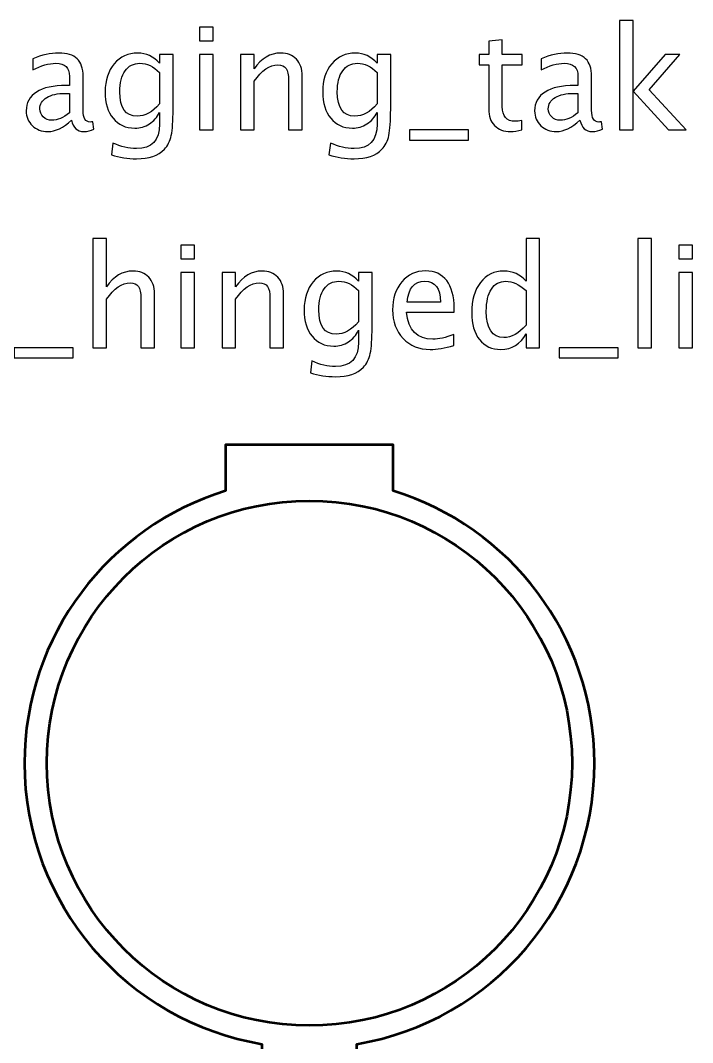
# Model space of a CAD drawing. Header units: centimetres. Extents: x -12.4 to 12.1, y -13.2 to 14.1.
# Drawn here: x -8.59 to -2.57, y 5 to 14.15 of the extents above; entities that cross this region are included whole.
import ezdxf

# ---------------------------------------------------------------- set-up
doc = ezdxf.new("R2010")
doc.units = ezdxf.units.CM
doc.header["$MEASUREMENT"] = 0
doc.layers.add('Layer 1', color=7, linetype='Continuous')

msp = doc.modelspace()

# ---------------------------------------------------------------- linework, layer by layer
at = {"layer": 'Layer 1', "lineweight": 53}
msp.add_ellipse((-5.99999, 7.49999), major_axis=(0, 2.35001), ratio=1, dxfattribs=at)
at = {"layer": 'Layer 1'}
for points, knots in [([(-3.22463, 13.17044), (-3.22463, 13.17044), (-3.22463, 14.14961), (-3.22463, 14.14961), (-3.22463, 14.14961), (-3.22463, 14.14961), (-3.10271, 14.14961), (-3.10271, 14.14961), (-3.10271, 14.14961), (-3.10271, 14.14961), (-3.10271, 13.51694), (-3.10271, 13.51694), (-3.10271, 13.51694), (-3.10271, 13.51694), (-2.81696, 13.84354), (-2.81696, 13.84354), (-2.81696, 13.84354), (-2.81696, 13.84354), (-2.6853, 13.84354), (-2.6853, 13.84354), (-2.6853, 13.84354), (-2.6853, 13.84354), (-2.95835, 13.52943), (-2.95835, 13.52943), (-2.95835, 13.52943), (-2.95835, 13.52943), (-2.62815, 13.17044), (-2.62815, 13.17044), (-2.62815, 13.17044), (-2.62815, 13.17044), (-2.78521, 13.17044), (-2.78521, 13.17044), (-2.78521, 13.17044), (-2.78521, 13.17044), (-3.10271, 13.51567), (-3.10271, 13.51567), (-3.10271, 13.51567), (-3.10271, 13.51567), (-3.10271, 13.17044), (-3.10271, 13.17044), (-3.10271, 13.17044), (-3.10271, 13.17044), (-3.22463, 13.17044), (-3.22463, 13.17044)], [0, 0, 0, 0, 0.0833333, 0.0833333, 0.0833333, 0.0833333, 0.1666667, 0.1666667, 0.1666667, 0.1666667, 0.25, 0.25, 0.25, 0.25, 0.3333333, 0.3333333, 0.3333333, 0.3333333, 0.4166667, 0.4166667, 0.4166667, 0.4166667, 0.5, 0.5, 0.5, 0.5, 0.5833333, 0.5833333, 0.5833333, 0.5833333, 0.6666667, 0.6666667, 0.6666667, 0.6666667, 0.75, 0.75, 0.75, 0.75, 0.8333333, 0.8333333, 0.8333333, 0.8333333, 1, 1, 1, 1]), ([(-6.98299, 13.96673), (-6.98299, 13.96673), (-6.98299, 14.08865), (-6.98299, 14.08865), (-6.98299, 14.08865), (-6.98299, 14.08865), (-6.86107, 14.08865), (-6.86107, 14.08865), (-6.86107, 14.08865), (-6.86107, 14.08865), (-6.86107, 13.96673), (-6.86107, 13.96673), (-6.86107, 13.96673), (-6.86107, 13.96673), (-6.98299, 13.96673), (-6.98299, 13.96673)], [0, 0, 0, 0, 0.2, 0.2, 0.2, 0.2, 0.4, 0.4, 0.4, 0.4, 0.6, 0.6, 0.6, 0.6, 1, 1, 1, 1]), ([(-4.09987, 13.17065), (-4.13755, 13.16028), (-4.17035, 13.1552), (-4.19808, 13.1552), (-4.19808, 13.1552), (-4.26031, 13.1552), (-4.30878, 13.17298), (-4.3435, 13.20854), (-4.3435, 13.20854), (-4.37842, 13.2441), (-4.39578, 13.29342), (-4.39578, 13.35671), (-4.39578, 13.35671), (-4.39578, 13.35671), (-4.39578, 13.7521), (-4.39578, 13.7521), (-4.39578, 13.7521), (-4.39578, 13.7521), (-4.48002, 13.7521), (-4.48002, 13.7521), (-4.48002, 13.7521), (-4.48002, 13.7521), (-4.48002, 13.84354), (-4.48002, 13.84354), (-4.48002, 13.84354), (-4.48002, 13.84354), (-4.39578, 13.84354), (-4.39578, 13.84354), (-4.39578, 13.84354), (-4.39578, 13.84354), (-4.39578, 13.96525), (-4.39578, 13.96525), (-4.39578, 13.96525), (-4.39578, 13.96525), (-4.27386, 13.97689), (-4.27386, 13.97689), (-4.27386, 13.97689), (-4.27386, 13.97689), (-4.27386, 13.84354), (-4.27386, 13.84354), (-4.27386, 13.84354), (-4.27386, 13.84354), (-4.09733, 13.84354), (-4.09733, 13.84354), (-4.09733, 13.84354), (-4.09733, 13.84354), (-4.09733, 13.7521), (-4.09733, 13.7521), (-4.09733, 13.7521), (-4.09733, 13.7521), (-4.27386, 13.7521), (-4.27386, 13.7521), (-4.27386, 13.7521), (-4.27386, 13.7521), (-4.27386, 13.37872), (-4.27386, 13.37872), (-4.27386, 13.37872), (-4.27386, 13.29067), (-4.23555, 13.24664), (-4.15914, 13.24664), (-4.15914, 13.24664), (-4.14284, 13.24664), (-4.12315, 13.24939), (-4.09987, 13.25468), (-4.09987, 13.25468), (-4.09987, 13.25468), (-4.09987, 13.17065), (-4.09987, 13.17065)], [0, 0, 0, 0, 0.0555556, 0.0555556, 0.0555556, 0.0555556, 0.1111111, 0.1111111, 0.1111111, 0.1111111, 0.1666667, 0.1666667, 0.1666667, 0.1666667, 0.2222222, 0.2222222, 0.2222222, 0.2222222, 0.2777778, 0.2777778, 0.2777778, 0.2777778, 0.3333333, 0.3333333, 0.3333333, 0.3333333, 0.3888889, 0.3888889, 0.3888889, 0.3888889, 0.4444444, 0.4444444, 0.4444444, 0.4444444, 0.5, 0.5, 0.5, 0.5, 0.5555556, 0.5555556, 0.5555556, 0.5555556, 0.6111111, 0.6111111, 0.6111111, 0.6111111, 0.6666667, 0.6666667, 0.6666667, 0.6666667, 0.7222222, 0.7222222, 0.7222222, 0.7222222, 0.7777778, 0.7777778, 0.7777778, 0.7777778, 0.8333333, 0.8333333, 0.8333333, 0.8333333, 0.8888889, 0.8888889, 0.8888889, 0.8888889, 1, 1, 1, 1]), ([(-8.12917, 13.25617), (-8.2024, 13.18886), (-8.27289, 13.1552), (-8.34062, 13.1552), (-8.34062, 13.1552), (-8.39629, 13.1552), (-8.44265, 13.17256), (-8.47926, 13.20748), (-8.47926, 13.20748), (-8.51609, 13.24241), (-8.53451, 13.28643), (-8.53451, 13.33956), (-8.53451, 13.33956), (-8.53451, 13.41301), (-8.50361, 13.46953), (-8.4418, 13.5089), (-8.4418, 13.5089), (-8.37999, 13.54827), (-8.2913, 13.56795), (-8.17573, 13.56795), (-8.17573, 13.56795), (-8.17573, 13.56795), (-8.14716, 13.56795), (-8.14716, 13.56795), (-8.14716, 13.56795), (-8.14716, 13.56795), (-8.14716, 13.64902), (-8.14716, 13.64902), (-8.14716, 13.64902), (-8.14716, 13.72712), (-8.1878, 13.76607), (-8.26929, 13.76607), (-8.26929, 13.76607), (-8.33237, 13.76607), (-8.40137, 13.74617), (-8.47609, 13.70638), (-8.47609, 13.70638), (-8.47609, 13.70638), (-8.47609, 13.80671), (-8.47609, 13.80671), (-8.47609, 13.80671), (-8.39396, 13.84058), (-8.31649, 13.85751), (-8.24389, 13.85751), (-8.24389, 13.85751), (-8.16917, 13.85751), (-8.11393, 13.84058), (-8.07858, 13.8065), (-8.07858, 13.8065), (-8.04302, 13.77242), (-8.02524, 13.71993), (-8.02524, 13.64902), (-8.02524, 13.64902), (-8.02524, 13.64902), (-8.02524, 13.34485), (-8.02524, 13.34485), (-8.02524, 13.34485), (-8.02524, 13.27522), (-8.00386, 13.24029), (-7.96089, 13.24029), (-7.96089, 13.24029), (-7.9556, 13.24029), (-7.94777, 13.24114), (-7.9374, 13.24283), (-7.9374, 13.24283), (-7.9374, 13.24283), (-7.92872, 13.1751), (-7.92872, 13.1751), (-7.92872, 13.1751), (-7.95645, 13.16176), (-7.98693, 13.1552), (-8.02037, 13.1552), (-8.02037, 13.1552), (-8.07731, 13.1552), (-8.1135, 13.18886), (-8.12917, 13.25617)], [0, 0, 0, 0, 0.05, 0.05, 0.05, 0.05, 0.1, 0.1, 0.1, 0.1, 0.15, 0.15, 0.15, 0.15, 0.2, 0.2, 0.2, 0.2, 0.25, 0.25, 0.25, 0.25, 0.3, 0.3, 0.3, 0.3, 0.35, 0.35, 0.35, 0.35, 0.4, 0.4, 0.4, 0.4, 0.45, 0.45, 0.45, 0.45, 0.5, 0.5, 0.5, 0.5, 0.55, 0.55, 0.55, 0.55, 0.6, 0.6, 0.6, 0.6, 0.65, 0.65, 0.65, 0.65, 0.7, 0.7, 0.7, 0.7, 0.75, 0.75, 0.75, 0.75, 0.8, 0.8, 0.8, 0.8, 0.85, 0.85, 0.85, 0.85, 0.9, 0.9, 0.9, 0.9, 1, 1, 1, 1]), ([(-7.7723, 12.94692), (-7.7723, 12.94692), (-7.75791, 13.05233), (-7.75791, 13.05233), (-7.75791, 13.05233), (-7.68721, 13.01931), (-7.61715, 13.0028), (-7.54793, 13.0028), (-7.54793, 13.0028), (-7.41056, 13.0028), (-7.34177, 13.07561), (-7.34177, 13.22103), (-7.34177, 13.22103), (-7.34177, 13.22103), (-7.34177, 13.32686), (-7.34177, 13.32686), (-7.34177, 13.32686), (-7.36294, 13.2822), (-7.39299, 13.2477), (-7.43215, 13.22293), (-7.43215, 13.22293), (-7.47131, 13.19817), (-7.51491, 13.18568), (-7.56296, 13.18568), (-7.56296, 13.18568), (-7.64445, 13.18568), (-7.70901, 13.21489), (-7.75664, 13.27331), (-7.75664, 13.27331), (-7.80426, 13.33173), (-7.82818, 13.41089), (-7.82818, 13.5108), (-7.82818, 13.5108), (-7.82818, 13.61304), (-7.80109, 13.69643), (-7.7469, 13.76099), (-7.7469, 13.76099), (-7.6925, 13.82534), (-7.62244, 13.85751), (-7.53629, 13.85751), (-7.53629, 13.85751), (-7.46094, 13.85751), (-7.39596, 13.82703), (-7.34177, 13.76586), (-7.34177, 13.76586), (-7.34177, 13.76586), (-7.34177, 13.84354), (-7.34177, 13.84354), (-7.34177, 13.84354), (-7.34177, 13.84354), (-7.21985, 13.84354), (-7.21985, 13.84354), (-7.21985, 13.84354), (-7.21985, 13.84354), (-7.21985, 13.35417), (-7.21985, 13.35417), (-7.21985, 13.35417), (-7.21985, 13.24897), (-7.22535, 13.17108), (-7.23636, 13.12049), (-7.23636, 13.12049), (-7.24715, 13.0699), (-7.2679, 13.02841), (-7.29795, 12.99624), (-7.29795, 12.99624), (-7.35129, 12.93972), (-7.43469, 12.91136), (-7.54793, 12.91136), (-7.54793, 12.91136), (-7.62561, 12.91136), (-7.70033, 12.92321), (-7.7723, 12.94692)], [0, 0, 0, 0, 0.0526316, 0.0526316, 0.0526316, 0.0526316, 0.1052632, 0.1052632, 0.1052632, 0.1052632, 0.1578947, 0.1578947, 0.1578947, 0.1578947, 0.2105263, 0.2105263, 0.2105263, 0.2105263, 0.2631579, 0.2631579, 0.2631579, 0.2631579, 0.3157895, 0.3157895, 0.3157895, 0.3157895, 0.3684211, 0.3684211, 0.3684211, 0.3684211, 0.4210526, 0.4210526, 0.4210526, 0.4210526, 0.4736842, 0.4736842, 0.4736842, 0.4736842, 0.5263158, 0.5263158, 0.5263158, 0.5263158, 0.5789474, 0.5789474, 0.5789474, 0.5789474, 0.6315789, 0.6315789, 0.6315789, 0.6315789, 0.6842105, 0.6842105, 0.6842105, 0.6842105, 0.7368421, 0.7368421, 0.7368421, 0.7368421, 0.7894737, 0.7894737, 0.7894737, 0.7894737, 0.8421053, 0.8421053, 0.8421053, 0.8421053, 0.8947368, 0.8947368, 0.8947368, 0.8947368, 1, 1, 1, 1]), ([(-6.98299, 13.17044), (-6.98299, 13.17044), (-6.98299, 13.84354), (-6.98299, 13.84354), (-6.98299, 13.84354), (-6.98299, 13.84354), (-6.86107, 13.84354), (-6.86107, 13.84354), (-6.86107, 13.84354), (-6.86107, 13.84354), (-6.86107, 13.17044), (-6.86107, 13.17044), (-6.86107, 13.17044), (-6.86107, 13.17044), (-6.98299, 13.17044), (-6.98299, 13.17044)], [0, 0, 0, 0, 0.2, 0.2, 0.2, 0.2, 0.4, 0.4, 0.4, 0.4, 0.6, 0.6, 0.6, 0.6, 1, 1, 1, 1]), ([(-6.61596, 13.17044), (-6.61596, 13.17044), (-6.61596, 13.84354), (-6.61596, 13.84354), (-6.61596, 13.84354), (-6.61596, 13.84354), (-6.49404, 13.84354), (-6.49404, 13.84354), (-6.49404, 13.84354), (-6.49404, 13.84354), (-6.49404, 13.71633), (-6.49404, 13.71633), (-6.49404, 13.71633), (-6.42948, 13.81052), (-6.35032, 13.85751), (-6.25676, 13.85751), (-6.25676, 13.85751), (-6.19792, 13.85751), (-6.15114, 13.8391), (-6.11664, 13.80205), (-6.11664, 13.80205), (-6.08214, 13.76522), (-6.06478, 13.71548), (-6.06478, 13.65325), (-6.06478, 13.65325), (-6.06478, 13.65325), (-6.06478, 13.17044), (-6.06478, 13.17044), (-6.06478, 13.17044), (-6.06478, 13.17044), (-6.1867, 13.17044), (-6.1867, 13.17044), (-6.1867, 13.17044), (-6.1867, 13.17044), (-6.1867, 13.61346), (-6.1867, 13.61346), (-6.1867, 13.61346), (-6.1867, 13.66341), (-6.19411, 13.69897), (-6.20871, 13.72014), (-6.20871, 13.72014), (-6.22353, 13.74152), (-6.24787, 13.7521), (-6.28195, 13.7521), (-6.28195, 13.7521), (-6.35688, 13.7521), (-6.42758, 13.70321), (-6.49404, 13.60542), (-6.49404, 13.60542), (-6.49404, 13.60542), (-6.49404, 13.17044), (-6.49404, 13.17044), (-6.49404, 13.17044), (-6.49404, 13.17044), (-6.61596, 13.17044), (-6.61596, 13.17044)], [0, 0, 0, 0, 0.0666667, 0.0666667, 0.0666667, 0.0666667, 0.1333333, 0.1333333, 0.1333333, 0.1333333, 0.2, 0.2, 0.2, 0.2, 0.2666667, 0.2666667, 0.2666667, 0.2666667, 0.3333333, 0.3333333, 0.3333333, 0.3333333, 0.4, 0.4, 0.4, 0.4, 0.4666667, 0.4666667, 0.4666667, 0.4666667, 0.5333333, 0.5333333, 0.5333333, 0.5333333, 0.6, 0.6, 0.6, 0.6, 0.6666667, 0.6666667, 0.6666667, 0.6666667, 0.7333333, 0.7333333, 0.7333333, 0.7333333, 0.8, 0.8, 0.8, 0.8, 0.8666667, 0.8666667, 0.8666667, 0.8666667, 1, 1, 1, 1]), ([(-5.82517, 12.94692), (-5.82517, 12.94692), (-5.81078, 13.05233), (-5.81078, 13.05233), (-5.81078, 13.05233), (-5.74008, 13.01931), (-5.67002, 13.0028), (-5.6008, 13.0028), (-5.6008, 13.0028), (-5.46343, 13.0028), (-5.39464, 13.07561), (-5.39464, 13.22103), (-5.39464, 13.22103), (-5.39464, 13.22103), (-5.39464, 13.32686), (-5.39464, 13.32686), (-5.39464, 13.32686), (-5.41581, 13.2822), (-5.44586, 13.2477), (-5.48502, 13.22293), (-5.48502, 13.22293), (-5.52418, 13.19817), (-5.56778, 13.18568), (-5.61583, 13.18568), (-5.61583, 13.18568), (-5.69732, 13.18568), (-5.76188, 13.21489), (-5.80951, 13.27331), (-5.80951, 13.27331), (-5.85713, 13.33173), (-5.88105, 13.41089), (-5.88105, 13.5108), (-5.88105, 13.5108), (-5.88105, 13.61304), (-5.85396, 13.69643), (-5.79977, 13.76099), (-5.79977, 13.76099), (-5.74537, 13.82534), (-5.67531, 13.85751), (-5.58916, 13.85751), (-5.58916, 13.85751), (-5.51381, 13.85751), (-5.44883, 13.82703), (-5.39464, 13.76586), (-5.39464, 13.76586), (-5.39464, 13.76586), (-5.39464, 13.84354), (-5.39464, 13.84354), (-5.39464, 13.84354), (-5.39464, 13.84354), (-5.27272, 13.84354), (-5.27272, 13.84354), (-5.27272, 13.84354), (-5.27272, 13.84354), (-5.27272, 13.35417), (-5.27272, 13.35417), (-5.27272, 13.35417), (-5.27272, 13.24897), (-5.27822, 13.17108), (-5.28923, 13.12049), (-5.28923, 13.12049), (-5.30002, 13.0699), (-5.32077, 13.02841), (-5.35082, 12.99624), (-5.35082, 12.99624), (-5.40416, 12.93972), (-5.48756, 12.91136), (-5.6008, 12.91136), (-5.6008, 12.91136), (-5.67848, 12.91136), (-5.7532, 12.92321), (-5.82517, 12.94692)], [0, 0, 0, 0, 0.0526316, 0.0526316, 0.0526316, 0.0526316, 0.1052632, 0.1052632, 0.1052632, 0.1052632, 0.1578947, 0.1578947, 0.1578947, 0.1578947, 0.2105263, 0.2105263, 0.2105263, 0.2105263, 0.2631579, 0.2631579, 0.2631579, 0.2631579, 0.3157895, 0.3157895, 0.3157895, 0.3157895, 0.3684211, 0.3684211, 0.3684211, 0.3684211, 0.4210526, 0.4210526, 0.4210526, 0.4210526, 0.4736842, 0.4736842, 0.4736842, 0.4736842, 0.5263158, 0.5263158, 0.5263158, 0.5263158, 0.5789474, 0.5789474, 0.5789474, 0.5789474, 0.6315789, 0.6315789, 0.6315789, 0.6315789, 0.6842105, 0.6842105, 0.6842105, 0.6842105, 0.7368421, 0.7368421, 0.7368421, 0.7368421, 0.7894737, 0.7894737, 0.7894737, 0.7894737, 0.8421053, 0.8421053, 0.8421053, 0.8421053, 0.8947368, 0.8947368, 0.8947368, 0.8947368, 1, 1, 1, 1]), ([(-3.57896, 13.25617), (-3.65219, 13.18886), (-3.72268, 13.1552), (-3.79041, 13.1552), (-3.79041, 13.1552), (-3.84608, 13.1552), (-3.89244, 13.17256), (-3.92905, 13.20748), (-3.92905, 13.20748), (-3.96588, 13.24241), (-3.9843, 13.28643), (-3.9843, 13.33956), (-3.9843, 13.33956), (-3.9843, 13.41301), (-3.9534, 13.46953), (-3.89159, 13.5089), (-3.89159, 13.5089), (-3.82978, 13.54827), (-3.74109, 13.56795), (-3.62552, 13.56795), (-3.62552, 13.56795), (-3.62552, 13.56795), (-3.59695, 13.56795), (-3.59695, 13.56795), (-3.59695, 13.56795), (-3.59695, 13.56795), (-3.59695, 13.64902), (-3.59695, 13.64902), (-3.59695, 13.64902), (-3.59695, 13.72712), (-3.63759, 13.76607), (-3.71908, 13.76607), (-3.71908, 13.76607), (-3.78216, 13.76607), (-3.85116, 13.74617), (-3.92588, 13.70638), (-3.92588, 13.70638), (-3.92588, 13.70638), (-3.92588, 13.80671), (-3.92588, 13.80671), (-3.92588, 13.80671), (-3.84375, 13.84058), (-3.76628, 13.85751), (-3.69368, 13.85751), (-3.69368, 13.85751), (-3.61896, 13.85751), (-3.56372, 13.84058), (-3.52837, 13.8065), (-3.52837, 13.8065), (-3.49281, 13.77242), (-3.47503, 13.71993), (-3.47503, 13.64902), (-3.47503, 13.64902), (-3.47503, 13.64902), (-3.47503, 13.34485), (-3.47503, 13.34485), (-3.47503, 13.34485), (-3.47503, 13.27522), (-3.45365, 13.24029), (-3.41068, 13.24029), (-3.41068, 13.24029), (-3.40539, 13.24029), (-3.39756, 13.24114), (-3.38719, 13.24283), (-3.38719, 13.24283), (-3.38719, 13.24283), (-3.37851, 13.1751), (-3.37851, 13.1751), (-3.37851, 13.1751), (-3.40624, 13.16176), (-3.43672, 13.1552), (-3.47016, 13.1552), (-3.47016, 13.1552), (-3.5271, 13.1552), (-3.56329, 13.18886), (-3.57896, 13.25617)], [0, 0, 0, 0, 0.05, 0.05, 0.05, 0.05, 0.1, 0.1, 0.1, 0.1, 0.15, 0.15, 0.15, 0.15, 0.2, 0.2, 0.2, 0.2, 0.25, 0.25, 0.25, 0.25, 0.3, 0.3, 0.3, 0.3, 0.35, 0.35, 0.35, 0.35, 0.4, 0.4, 0.4, 0.4, 0.45, 0.45, 0.45, 0.45, 0.5, 0.5, 0.5, 0.5, 0.55, 0.55, 0.55, 0.55, 0.6, 0.6, 0.6, 0.6, 0.65, 0.65, 0.65, 0.65, 0.7, 0.7, 0.7, 0.7, 0.75, 0.75, 0.75, 0.75, 0.8, 0.8, 0.8, 0.8, 0.85, 0.85, 0.85, 0.85, 0.9, 0.9, 0.9, 0.9, 1, 1, 1, 1]), ([(-7.34177, 13.40327), (-7.34177, 13.40327), (-7.34177, 13.68246), (-7.34177, 13.68246), (-7.34177, 13.68246), (-7.39553, 13.73813), (-7.45416, 13.76607), (-7.51745, 13.76607), (-7.51745, 13.76607), (-7.57376, 13.76607), (-7.61778, 13.74363), (-7.64953, 13.69855), (-7.64953, 13.69855), (-7.68149, 13.65368), (-7.69737, 13.59123), (-7.69737, 13.51165), (-7.69737, 13.51165), (-7.69737, 13.36539), (-7.64551, 13.29236), (-7.54158, 13.29236), (-7.54158, 13.29236), (-7.47089, 13.29236), (-7.40421, 13.3294), (-7.34177, 13.40327)], [0, 0, 0, 0, 0.1428571, 0.1428571, 0.1428571, 0.1428571, 0.2857143, 0.2857143, 0.2857143, 0.2857143, 0.4285714, 0.4285714, 0.4285714, 0.4285714, 0.5714286, 0.5714286, 0.5714286, 0.5714286, 0.7142857, 0.7142857, 0.7142857, 0.7142857, 1, 1, 1, 1]), ([(-5.39464, 13.40327), (-5.39464, 13.40327), (-5.39464, 13.68246), (-5.39464, 13.68246), (-5.39464, 13.68246), (-5.4484, 13.73813), (-5.50703, 13.76607), (-5.57032, 13.76607), (-5.57032, 13.76607), (-5.62663, 13.76607), (-5.67065, 13.74363), (-5.7024, 13.69855), (-5.7024, 13.69855), (-5.73436, 13.65368), (-5.75024, 13.59123), (-5.75024, 13.51165), (-5.75024, 13.51165), (-5.75024, 13.36539), (-5.69838, 13.29236), (-5.59445, 13.29236), (-5.59445, 13.29236), (-5.52376, 13.29236), (-5.45708, 13.3294), (-5.39464, 13.40327)], [0, 0, 0, 0, 0.1428571, 0.1428571, 0.1428571, 0.1428571, 0.2857143, 0.2857143, 0.2857143, 0.2857143, 0.4285714, 0.4285714, 0.4285714, 0.4285714, 0.5714286, 0.5714286, 0.5714286, 0.5714286, 0.7142857, 0.7142857, 0.7142857, 0.7142857, 1, 1, 1, 1]), ([(-8.14716, 13.32263), (-8.14716, 13.32263), (-8.14716, 13.49556), (-8.14716, 13.49556), (-8.14716, 13.49556), (-8.14716, 13.49556), (-8.18632, 13.49683), (-8.18632, 13.49683), (-8.18632, 13.49683), (-8.25405, 13.49683), (-8.30866, 13.48434), (-8.35036, 13.45937), (-8.35036, 13.45937), (-8.39185, 13.43418), (-8.41259, 13.40095), (-8.41259, 13.35946), (-8.41259, 13.35946), (-8.41259, 13.33046), (-8.40222, 13.30591), (-8.38169, 13.2858), (-8.38169, 13.2858), (-8.36094, 13.26569), (-8.33575, 13.25553), (-8.30591, 13.25553), (-8.30591, 13.25553), (-8.25511, 13.25553), (-8.20219, 13.27797), (-8.14716, 13.32263)], [0, 0, 0, 0, 0.125, 0.125, 0.125, 0.125, 0.25, 0.25, 0.25, 0.25, 0.375, 0.375, 0.375, 0.375, 0.5, 0.5, 0.5, 0.5, 0.625, 0.625, 0.625, 0.625, 0.75, 0.75, 0.75, 0.75, 1, 1, 1, 1]), ([(-3.59695, 13.32263), (-3.59695, 13.32263), (-3.59695, 13.49556), (-3.59695, 13.49556), (-3.59695, 13.49556), (-3.59695, 13.49556), (-3.63611, 13.49683), (-3.63611, 13.49683), (-3.63611, 13.49683), (-3.70384, 13.49683), (-3.75845, 13.48434), (-3.80015, 13.45937), (-3.80015, 13.45937), (-3.84164, 13.43418), (-3.86238, 13.40095), (-3.86238, 13.35946), (-3.86238, 13.35946), (-3.86238, 13.33046), (-3.85201, 13.30591), (-3.83148, 13.2858), (-3.83148, 13.2858), (-3.81073, 13.26569), (-3.78554, 13.25553), (-3.7557, 13.25553), (-3.7557, 13.25553), (-3.7049, 13.25553), (-3.65198, 13.27797), (-3.59695, 13.32263)], [0, 0, 0, 0, 0.125, 0.125, 0.125, 0.125, 0.25, 0.25, 0.25, 0.25, 0.375, 0.375, 0.375, 0.375, 0.5, 0.5, 0.5, 0.5, 0.625, 0.625, 0.625, 0.625, 0.75, 0.75, 0.75, 0.75, 1, 1, 1, 1]), ([(-5.10444, 13.079), (-5.10444, 13.079), (-5.10444, 13.17044), (-5.10444, 13.17044), (-5.10444, 13.17044), (-5.10444, 13.17044), (-4.57612, 13.17044), (-4.57612, 13.17044), (-4.57612, 13.17044), (-4.57612, 13.17044), (-4.57612, 13.079), (-4.57612, 13.079), (-4.57612, 13.079), (-4.57612, 13.079), (-5.10444, 13.079), (-5.10444, 13.079)], [0, 0, 0, 0, 0.2, 0.2, 0.2, 0.2, 0.4, 0.4, 0.4, 0.4, 0.6, 0.6, 0.6, 0.6, 1, 1, 1, 1]), ([(-7.93749, 11.21887), (-7.93749, 11.21887), (-7.93749, 12.19804), (-7.93749, 12.19804), (-7.93749, 12.19804), (-7.93749, 12.19804), (-7.81557, 12.19804), (-7.81557, 12.19804), (-7.81557, 12.19804), (-7.81557, 12.19804), (-7.81557, 11.76476), (-7.81557, 11.76476), (-7.81557, 11.76476), (-7.75101, 11.85895), (-7.67185, 11.90594), (-7.57829, 11.90594), (-7.57829, 11.90594), (-7.51945, 11.90594), (-7.47267, 11.88753), (-7.43817, 11.85048), (-7.43817, 11.85048), (-7.40367, 11.81365), (-7.38631, 11.76391), (-7.38631, 11.70168), (-7.38631, 11.70168), (-7.38631, 11.70168), (-7.38631, 11.21887), (-7.38631, 11.21887), (-7.38631, 11.21887), (-7.38631, 11.21887), (-7.50823, 11.21887), (-7.50823, 11.21887), (-7.50823, 11.21887), (-7.50823, 11.21887), (-7.50823, 11.66189), (-7.50823, 11.66189), (-7.50823, 11.66189), (-7.50823, 11.71184), (-7.51564, 11.7474), (-7.53024, 11.76857), (-7.53024, 11.76857), (-7.54506, 11.78995), (-7.5694, 11.80053), (-7.60348, 11.80053), (-7.60348, 11.80053), (-7.67841, 11.80053), (-7.74911, 11.75164), (-7.81557, 11.65385), (-7.81557, 11.65385), (-7.81557, 11.65385), (-7.81557, 11.21887), (-7.81557, 11.21887), (-7.81557, 11.21887), (-7.81557, 11.21887), (-7.93749, 11.21887), (-7.93749, 11.21887)], [0, 0, 0, 0, 0.0666667, 0.0666667, 0.0666667, 0.0666667, 0.1333333, 0.1333333, 0.1333333, 0.1333333, 0.2, 0.2, 0.2, 0.2, 0.2666667, 0.2666667, 0.2666667, 0.2666667, 0.3333333, 0.3333333, 0.3333333, 0.3333333, 0.4, 0.4, 0.4, 0.4, 0.4666667, 0.4666667, 0.4666667, 0.4666667, 0.5333333, 0.5333333, 0.5333333, 0.5333333, 0.6, 0.6, 0.6, 0.6, 0.6666667, 0.6666667, 0.6666667, 0.6666667, 0.7333333, 0.7333333, 0.7333333, 0.7333333, 0.8, 0.8, 0.8, 0.8, 0.8666667, 0.8666667, 0.8666667, 0.8666667, 1, 1, 1, 1]), ([(-4.06144, 11.21887), (-4.06144, 11.21887), (-4.06144, 11.34524), (-4.06144, 11.34524), (-4.06144, 11.34524), (-4.11118, 11.25083), (-4.18611, 11.20363), (-4.28623, 11.20363), (-4.28623, 11.20363), (-4.36751, 11.20363), (-4.43143, 11.23305), (-4.478, 11.29211), (-4.478, 11.29211), (-4.52457, 11.35116), (-4.54785, 11.43181), (-4.54785, 11.53404), (-4.54785, 11.53404), (-4.54785, 11.6458), (-4.52139, 11.73576), (-4.46869, 11.80392), (-4.46869, 11.80392), (-4.41577, 11.87186), (-4.34634, 11.90594), (-4.26019, 11.90594), (-4.26019, 11.90594), (-4.1804, 11.90594), (-4.11393, 11.87546), (-4.06144, 11.81429), (-4.06144, 11.81429), (-4.06144, 11.81429), (-4.06144, 12.19804), (-4.06144, 12.19804), (-4.06144, 12.19804), (-4.06144, 12.19804), (-3.93952, 12.19804), (-3.93952, 12.19804), (-3.93952, 12.19804), (-3.93952, 12.19804), (-3.93952, 11.21887), (-3.93952, 11.21887), (-3.93952, 11.21887), (-3.93952, 11.21887), (-4.06144, 11.21887), (-4.06144, 11.21887)], [0, 0, 0, 0, 0.0833333, 0.0833333, 0.0833333, 0.0833333, 0.1666667, 0.1666667, 0.1666667, 0.1666667, 0.25, 0.25, 0.25, 0.25, 0.3333333, 0.3333333, 0.3333333, 0.3333333, 0.4166667, 0.4166667, 0.4166667, 0.4166667, 0.5, 0.5, 0.5, 0.5, 0.5833333, 0.5833333, 0.5833333, 0.5833333, 0.6666667, 0.6666667, 0.6666667, 0.6666667, 0.75, 0.75, 0.75, 0.75, 0.8333333, 0.8333333, 0.8333333, 0.8333333, 1, 1, 1, 1]), ([(-3.06026, 11.21887), (-3.06026, 11.21887), (-3.06026, 12.19804), (-3.06026, 12.19804), (-3.06026, 12.19804), (-3.06026, 12.19804), (-2.93834, 12.19804), (-2.93834, 12.19804), (-2.93834, 12.19804), (-2.93834, 12.19804), (-2.93834, 11.21887), (-2.93834, 11.21887), (-2.93834, 11.21887), (-2.93834, 11.21887), (-3.06026, 11.21887), (-3.06026, 11.21887)], [0, 0, 0, 0, 0.2, 0.2, 0.2, 0.2, 0.4, 0.4, 0.4, 0.4, 0.6, 0.6, 0.6, 0.6, 1, 1, 1, 1]), ([(-7.14924, 12.01516), (-7.14924, 12.01516), (-7.14924, 12.13708), (-7.14924, 12.13708), (-7.14924, 12.13708), (-7.14924, 12.13708), (-7.02732, 12.13708), (-7.02732, 12.13708), (-7.02732, 12.13708), (-7.02732, 12.13708), (-7.02732, 12.01516), (-7.02732, 12.01516), (-7.02732, 12.01516), (-7.02732, 12.01516), (-7.14924, 12.01516), (-7.14924, 12.01516)], [0, 0, 0, 0, 0.2, 0.2, 0.2, 0.2, 0.4, 0.4, 0.4, 0.4, 0.6, 0.6, 0.6, 0.6, 1, 1, 1, 1]), ([(-2.69323, 12.01516), (-2.69323, 12.01516), (-2.69323, 12.13708), (-2.69323, 12.13708), (-2.69323, 12.13708), (-2.69323, 12.13708), (-2.57131, 12.13708), (-2.57131, 12.13708), (-2.57131, 12.13708), (-2.57131, 12.13708), (-2.57131, 12.01516), (-2.57131, 12.01516), (-2.57131, 12.01516), (-2.57131, 12.01516), (-2.69323, 12.01516), (-2.69323, 12.01516)], [0, 0, 0, 0, 0.2, 0.2, 0.2, 0.2, 0.4, 0.4, 0.4, 0.4, 0.6, 0.6, 0.6, 0.6, 1, 1, 1, 1]), ([(-6.78221, 11.21887), (-6.78221, 11.21887), (-6.78221, 11.89197), (-6.78221, 11.89197), (-6.78221, 11.89197), (-6.78221, 11.89197), (-6.66029, 11.89197), (-6.66029, 11.89197), (-6.66029, 11.89197), (-6.66029, 11.89197), (-6.66029, 11.76476), (-6.66029, 11.76476), (-6.66029, 11.76476), (-6.59573, 11.85895), (-6.51657, 11.90594), (-6.42301, 11.90594), (-6.42301, 11.90594), (-6.36417, 11.90594), (-6.31739, 11.88753), (-6.28289, 11.85048), (-6.28289, 11.85048), (-6.24839, 11.81365), (-6.23103, 11.76391), (-6.23103, 11.70168), (-6.23103, 11.70168), (-6.23103, 11.70168), (-6.23103, 11.21887), (-6.23103, 11.21887), (-6.23103, 11.21887), (-6.23103, 11.21887), (-6.35295, 11.21887), (-6.35295, 11.21887), (-6.35295, 11.21887), (-6.35295, 11.21887), (-6.35295, 11.66189), (-6.35295, 11.66189), (-6.35295, 11.66189), (-6.35295, 11.71184), (-6.36036, 11.7474), (-6.37496, 11.76857), (-6.37496, 11.76857), (-6.38978, 11.78995), (-6.41412, 11.80053), (-6.4482, 11.80053), (-6.4482, 11.80053), (-6.52313, 11.80053), (-6.59383, 11.75164), (-6.66029, 11.65385), (-6.66029, 11.65385), (-6.66029, 11.65385), (-6.66029, 11.21887), (-6.66029, 11.21887), (-6.66029, 11.21887), (-6.66029, 11.21887), (-6.78221, 11.21887), (-6.78221, 11.21887)], [0, 0, 0, 0, 0.0666667, 0.0666667, 0.0666667, 0.0666667, 0.1333333, 0.1333333, 0.1333333, 0.1333333, 0.2, 0.2, 0.2, 0.2, 0.2666667, 0.2666667, 0.2666667, 0.2666667, 0.3333333, 0.3333333, 0.3333333, 0.3333333, 0.4, 0.4, 0.4, 0.4, 0.4666667, 0.4666667, 0.4666667, 0.4666667, 0.5333333, 0.5333333, 0.5333333, 0.5333333, 0.6, 0.6, 0.6, 0.6, 0.6666667, 0.6666667, 0.6666667, 0.6666667, 0.7333333, 0.7333333, 0.7333333, 0.7333333, 0.8, 0.8, 0.8, 0.8, 0.8666667, 0.8666667, 0.8666667, 0.8666667, 1, 1, 1, 1]), ([(-5.99142, 10.99535), (-5.99142, 10.99535), (-5.97703, 11.10076), (-5.97703, 11.10076), (-5.97703, 11.10076), (-5.90633, 11.06774), (-5.83627, 11.05123), (-5.76705, 11.05123), (-5.76705, 11.05123), (-5.62968, 11.05123), (-5.56089, 11.12404), (-5.56089, 11.26946), (-5.56089, 11.26946), (-5.56089, 11.26946), (-5.56089, 11.37529), (-5.56089, 11.37529), (-5.56089, 11.37529), (-5.58206, 11.33063), (-5.61211, 11.29613), (-5.65127, 11.27136), (-5.65127, 11.27136), (-5.69043, 11.2466), (-5.73403, 11.23411), (-5.78208, 11.23411), (-5.78208, 11.23411), (-5.86357, 11.23411), (-5.92813, 11.26332), (-5.97576, 11.32174), (-5.97576, 11.32174), (-6.02338, 11.38016), (-6.0473, 11.45932), (-6.0473, 11.55923), (-6.0473, 11.55923), (-6.0473, 11.66147), (-6.02021, 11.74486), (-5.96602, 11.80942), (-5.96602, 11.80942), (-5.91162, 11.87377), (-5.84156, 11.90594), (-5.75541, 11.90594), (-5.75541, 11.90594), (-5.68006, 11.90594), (-5.61508, 11.87546), (-5.56089, 11.81429), (-5.56089, 11.81429), (-5.56089, 11.81429), (-5.56089, 11.89197), (-5.56089, 11.89197), (-5.56089, 11.89197), (-5.56089, 11.89197), (-5.43897, 11.89197), (-5.43897, 11.89197), (-5.43897, 11.89197), (-5.43897, 11.89197), (-5.43897, 11.4026), (-5.43897, 11.4026), (-5.43897, 11.4026), (-5.43897, 11.2974), (-5.44447, 11.21951), (-5.45548, 11.16892), (-5.45548, 11.16892), (-5.46627, 11.11833), (-5.48702, 11.07684), (-5.51707, 11.04467), (-5.51707, 11.04467), (-5.57041, 10.98815), (-5.65381, 10.95979), (-5.76705, 10.95979), (-5.76705, 10.95979), (-5.84473, 10.95979), (-5.91945, 10.97164), (-5.99142, 10.99535)], [0, 0, 0, 0, 0.0526316, 0.0526316, 0.0526316, 0.0526316, 0.1052632, 0.1052632, 0.1052632, 0.1052632, 0.1578947, 0.1578947, 0.1578947, 0.1578947, 0.2105263, 0.2105263, 0.2105263, 0.2105263, 0.2631579, 0.2631579, 0.2631579, 0.2631579, 0.3157895, 0.3157895, 0.3157895, 0.3157895, 0.3684211, 0.3684211, 0.3684211, 0.3684211, 0.4210526, 0.4210526, 0.4210526, 0.4210526, 0.4736842, 0.4736842, 0.4736842, 0.4736842, 0.5263158, 0.5263158, 0.5263158, 0.5263158, 0.5789474, 0.5789474, 0.5789474, 0.5789474, 0.6315789, 0.6315789, 0.6315789, 0.6315789, 0.6842105, 0.6842105, 0.6842105, 0.6842105, 0.7368421, 0.7368421, 0.7368421, 0.7368421, 0.7894737, 0.7894737, 0.7894737, 0.7894737, 0.8421053, 0.8421053, 0.8421053, 0.8421053, 0.8947368, 0.8947368, 0.8947368, 0.8947368, 1, 1, 1, 1]), ([(-4.70808, 11.24046), (-4.78999, 11.21591), (-4.86006, 11.20363), (-4.91848, 11.20363), (-4.91848, 11.20363), (-5.01817, 11.20363), (-5.09924, 11.23665), (-5.16168, 11.30248), (-5.16168, 11.30248), (-5.22412, 11.36831), (-5.25545, 11.45361), (-5.25545, 11.5586), (-5.25545, 11.5586), (-5.25545, 11.66041), (-5.22793, 11.74402), (-5.17269, 11.80942), (-5.17269, 11.80942), (-5.11744, 11.87461), (-5.04675, 11.90721), (-4.9606, 11.90721), (-4.9606, 11.90721), (-4.87911, 11.90721), (-4.81603, 11.87821), (-4.77158, 11.82022), (-4.77158, 11.82022), (-4.72713, 11.76222), (-4.7049, 11.68009), (-4.7049, 11.57362), (-4.7049, 11.57362), (-4.7049, 11.57362), (-4.70554, 11.53637), (-4.70554, 11.53637), (-4.70554, 11.53637), (-4.70554, 11.53637), (-5.13099, 11.53637), (-5.13099, 11.53637), (-5.13099, 11.53637), (-5.11321, 11.3755), (-5.03468, 11.29507), (-4.89562, 11.29507), (-4.89562, 11.29507), (-4.8446, 11.29507), (-4.78216, 11.30946), (-4.70808, 11.33825), (-4.70808, 11.33825), (-4.70808, 11.33825), (-4.70808, 11.24046), (-4.70808, 11.24046)], [0, 0, 0, 0, 0.0769231, 0.0769231, 0.0769231, 0.0769231, 0.1538462, 0.1538462, 0.1538462, 0.1538462, 0.2307692, 0.2307692, 0.2307692, 0.2307692, 0.3076923, 0.3076923, 0.3076923, 0.3076923, 0.3846154, 0.3846154, 0.3846154, 0.3846154, 0.4615385, 0.4615385, 0.4615385, 0.4615385, 0.5384615, 0.5384615, 0.5384615, 0.5384615, 0.6153846, 0.6153846, 0.6153846, 0.6153846, 0.6923077, 0.6923077, 0.6923077, 0.6923077, 0.7692308, 0.7692308, 0.7692308, 0.7692308, 0.8461538, 0.8461538, 0.8461538, 0.8461538, 1, 1, 1, 1]), ([(-7.14924, 11.21887), (-7.14924, 11.21887), (-7.14924, 11.89197), (-7.14924, 11.89197), (-7.14924, 11.89197), (-7.14924, 11.89197), (-7.02732, 11.89197), (-7.02732, 11.89197), (-7.02732, 11.89197), (-7.02732, 11.89197), (-7.02732, 11.21887), (-7.02732, 11.21887), (-7.02732, 11.21887), (-7.02732, 11.21887), (-7.14924, 11.21887), (-7.14924, 11.21887)], [0, 0, 0, 0, 0.2, 0.2, 0.2, 0.2, 0.4, 0.4, 0.4, 0.4, 0.6, 0.6, 0.6, 0.6, 1, 1, 1, 1]), ([(-5.56089, 11.4517), (-5.56089, 11.4517), (-5.56089, 11.73089), (-5.56089, 11.73089), (-5.56089, 11.73089), (-5.61465, 11.78656), (-5.67328, 11.8145), (-5.73657, 11.8145), (-5.73657, 11.8145), (-5.79288, 11.8145), (-5.8369, 11.79206), (-5.86865, 11.74698), (-5.86865, 11.74698), (-5.90061, 11.70211), (-5.91649, 11.63966), (-5.91649, 11.56008), (-5.91649, 11.56008), (-5.91649, 11.41382), (-5.86463, 11.34079), (-5.7607, 11.34079), (-5.7607, 11.34079), (-5.69001, 11.34079), (-5.62333, 11.37783), (-5.56089, 11.4517)], [0, 0, 0, 0, 0.1428571, 0.1428571, 0.1428571, 0.1428571, 0.2857143, 0.2857143, 0.2857143, 0.2857143, 0.4285714, 0.4285714, 0.4285714, 0.4285714, 0.5714286, 0.5714286, 0.5714286, 0.5714286, 0.7142857, 0.7142857, 0.7142857, 0.7142857, 1, 1, 1, 1]), ([(-5.12464, 11.62781), (-5.12464, 11.62781), (-4.82746, 11.62781), (-4.82746, 11.62781), (-4.82746, 11.62781), (-4.82746, 11.75312), (-4.87424, 11.81577), (-4.96758, 11.81577), (-4.96758, 11.81577), (-5.06156, 11.81577), (-5.11384, 11.75312), (-5.12464, 11.62781)], [0, 0, 0, 0, 0.25, 0.25, 0.25, 0.25, 0.5, 0.5, 0.5, 0.5, 1, 1, 1, 1]), ([(-4.06144, 11.73089), (-4.12473, 11.78656), (-4.18463, 11.8145), (-4.24136, 11.8145), (-4.24136, 11.8145), (-4.29724, 11.8145), (-4.34042, 11.79122), (-4.37111, 11.74444), (-4.37111, 11.74444), (-4.4018, 11.69787), (-4.41704, 11.63183), (-4.41704, 11.54632), (-4.41704, 11.54632), (-4.41704, 11.38905), (-4.36497, 11.31031), (-4.26062, 11.31031), (-4.26062, 11.31031), (-4.19288, 11.31031), (-4.12642, 11.34735), (-4.06144, 11.42122), (-4.06144, 11.42122), (-4.06144, 11.42122), (-4.06144, 11.73089), (-4.06144, 11.73089)], [0, 0, 0, 0, 0.1428571, 0.1428571, 0.1428571, 0.1428571, 0.2857143, 0.2857143, 0.2857143, 0.2857143, 0.4285714, 0.4285714, 0.4285714, 0.4285714, 0.5714286, 0.5714286, 0.5714286, 0.5714286, 0.7142857, 0.7142857, 0.7142857, 0.7142857, 1, 1, 1, 1]), ([(-2.69323, 11.21887), (-2.69323, 11.21887), (-2.69323, 11.89197), (-2.69323, 11.89197), (-2.69323, 11.89197), (-2.69323, 11.89197), (-2.57131, 11.89197), (-2.57131, 11.89197), (-2.57131, 11.89197), (-2.57131, 11.89197), (-2.57131, 11.21887), (-2.57131, 11.21887), (-2.57131, 11.21887), (-2.57131, 11.21887), (-2.69323, 11.21887), (-2.69323, 11.21887)], [0, 0, 0, 0, 0.2, 0.2, 0.2, 0.2, 0.4, 0.4, 0.4, 0.4, 0.6, 0.6, 0.6, 0.6, 1, 1, 1, 1]), ([(-8.64107, 11.12743), (-8.64107, 11.12743), (-8.64107, 11.21887), (-8.64107, 11.21887), (-8.64107, 11.21887), (-8.64107, 11.21887), (-8.11275, 11.21887), (-8.11275, 11.21887), (-8.11275, 11.21887), (-8.11275, 11.21887), (-8.11275, 11.12743), (-8.11275, 11.12743), (-8.11275, 11.12743), (-8.11275, 11.12743), (-8.64107, 11.12743), (-8.64107, 11.12743)], [0, 0, 0, 0, 0.2, 0.2, 0.2, 0.2, 0.4, 0.4, 0.4, 0.4, 0.6, 0.6, 0.6, 0.6, 1, 1, 1, 1]), ([(-3.76384, 11.12743), (-3.76384, 11.12743), (-3.76384, 11.21887), (-3.76384, 11.21887), (-3.76384, 11.21887), (-3.76384, 11.21887), (-3.23552, 11.21887), (-3.23552, 11.21887), (-3.23552, 11.21887), (-3.23552, 11.21887), (-3.23552, 11.12743), (-3.23552, 11.12743), (-3.23552, 11.12743), (-3.23552, 11.12743), (-3.76384, 11.12743), (-3.76384, 11.12743)], [0, 0, 0, 0, 0.2, 0.2, 0.2, 0.2, 0.4, 0.4, 0.4, 0.4, 0.6, 0.6, 0.6, 0.6, 1, 1, 1, 1])]:
    msp.add_open_spline(points, degree=3, knots=knots, dxfattribs=at)
at = {"layer": 'Layer 1', "lineweight": 53}
msp.add_open_spline([(-5.575, 3.96386), (-4.39675, 3.76205), (-3.5, 2.73582), (-3.5, 1.5), (-3.5, 1.5), (-3.5, 0.11929), (-4.61929, -1), (-6, -1), (-6, -1), (-7.38071, -1), (-8.5, 0.11929), (-8.5, 1.5), (-8.5, 1.5), (-8.5, 2.73582), (-7.60325, 3.76205), (-6.425, 3.96386), (-6.425, 3.96386), (-6.425, 3.96386), (-6.425, 4.98546), (-6.425, 4.98546), (-6.425, 4.98546), (-7.631, 5.18782), (-8.55, 6.2365), (-8.55, 7.5), (-8.55, 7.5), (-8.55, 8.64729), (-7.79228, 9.61753), (-6.75, 9.93782), (-6.75, 9.93782), (-6.75, 9.93782), (-6.75, 10.35), (-6.75, 10.35), (-6.75, 10.35), (-6.75, 10.35), (-5.25, 10.35), (-5.25, 10.35), (-5.25, 10.35), (-5.25, 10.35), (-5.25, 9.93782), (-5.25, 9.93782), (-5.25, 9.93782), (-4.20772, 9.61753), (-3.45, 8.64729), (-3.45, 7.5), (-3.45, 7.5), (-3.45, 6.2365), (-4.369, 5.18782), (-5.575, 4.98546), (-5.575, 4.98546), (-5.575, 4.98546), (-5.575, 3.96386), (-5.575, 3.96386)], degree=3, knots=[0, 0, 0, 0, 0.0714286, 0.0714286, 0.0714286, 0.0714286, 0.1428571, 0.1428571, 0.1428571, 0.1428571, 0.2142857, 0.2142857, 0.2142857, 0.2142857, 0.2857143, 0.2857143, 0.2857143, 0.2857143, 0.3571429, 0.3571429, 0.3571429, 0.3571429, 0.4285714, 0.4285714, 0.4285714, 0.4285714, 0.5, 0.5, 0.5, 0.5, 0.5714286, 0.5714286, 0.5714286, 0.5714286, 0.6428571, 0.6428571, 0.6428571, 0.6428571, 0.7142857, 0.7142857, 0.7142857, 0.7142857, 0.7857143, 0.7857143, 0.7857143, 0.7857143, 0.8571429, 0.8571429, 0.8571429, 0.8571429, 1, 1, 1, 1], dxfattribs=at)

doc.saveas('drawing.dxf')
